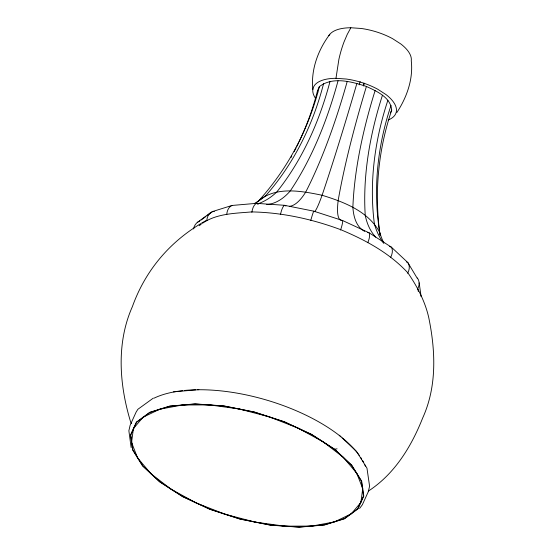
<?xml version="1.0" encoding="UTF-8"?>
<svg xmlns="http://www.w3.org/2000/svg" width="555" height="555" viewBox="0 0 555 555"><rect width="100%" height="100%" fill="white"/><g stroke="black" fill="none" stroke-linecap="round" stroke-linejoin="round"><path stroke-width="0.83" d="M315.504 98.325A43.255 19.168 16.4 0 1 335.969 78.304L338.89 59.378A88.016 43.991 89.8 0 1 343.996 42.02L347.236 34.417L350.85 27.75L361.201 28.471A43.255 19.168 16.4 0 1 392.635 38.697L400.877 44.011A43.255 19.168 16.4 0 1 411.269 60.766C413.371 79.087 406.836 97.326 396.894 112.471M359.175 84.866L360.146 81.599M363.303 85.581L364.024 83.132M363.518 86.004L364.24 83.555M299.131 141.678A339.521 303.668 7.7 0 0 317.515 90.68L319.375 86.608C332.833 76.285 351.759 81.689 366.418 86.455C376.63 91.2 390.692 97.264 391.705 110.098A339.521 303.668 7.7 0 0 380.078 235.327M390.463 112.818L391.705 110.098M329.823 34.285C318.105 49.901 310.717 69.715 312.847 89.431M359.578 508.47L362.353 504.759L368.34 491.605L369.581 486.145L366.959 468.142L356.921 451.985M197.205 222.534L210.366 212.843M201.153 219.995L205.919 216.485M207.279 215.479L212.725 211.469L232.052 205.454L256.493 203.338L284.354 205.288L313.741 211.157L342.657 220.55L369.131 232.823L391.351 247.148L407.814 262.543L417.499 278.714M199.169 225.725L201.174 224.248M202.506 223.263C216.693 213.46 235.133 213.356 251.727 211.913C282.231 212.475 312.208 219.093 340.742 229.687C365.516 240.051 389.672 253.087 408.05 273.067C417.291 286.678 425.088 301.372 428.731 317.522C435.585 350.857 437.076 386.426 422.632 418.102C411.297 446.706 394.55 474.102 368.236 491.175M256.105 202.901A102.592 90.25 40.3 0 0 258.769 200.723C276.286 186.078 301.601 191.038 322.094 195.256C343.857 201.951 368.284 211.212 379.703 232.378A102.592 87.01 -21.3 0 0 383.873 243.159M206.516 220.314C171.585 239.614 145.875 269.029 132.368 306.679C116.134 343.115 119.297 384.802 130.682 422.084L131.382 423.59M153.326 398.115L137.876 409.299L136.1 412.143L130.113 425.296L128.871 430.756L131.133 447.538M334.492 449.307L351.495 465.208L361.395 481.136L363.497 495.997L357.677 508.782L344.322 518.62L324.342 524.843L299.103 527.021L270.327 525.016L239.968 518.953L210.095 509.247L182.748 496.565L159.791 481.768L142.788 465.867L132.895 449.938L130.786 435.078L136.606 422.293L149.961 412.448L169.941 406.225L195.18 404.047L223.956 406.059L254.322 412.122L284.188 421.828L311.535 434.51L334.492 449.307L337.065 448.829M173.451 391.851L198.884 389.652M335.969 78.304L346.32 79.032A43.255 19.168 16.4 0 1 377.754 89.251L385.996 94.565A43.255 19.168 16.4 0 1 388.091 120.053M339.258 435.252L356.393 451.277M419.164 282.856L421.12 296.661M417.943 288.995L418.29 291.472M380.043 234.779L379.703 232.378A339.521 287.969 -21.3 0 1 391.032 105.36M317.515 90.68L317.744 92.262M154.089 398.143A120.595 53.433 16.4 0 1 182.796 390.637M184.461 390.463A120.595 53.433 16.4 0 1 195.749 389.783M197.538 389.756A120.595 53.433 16.4 0 1 340.95 436.75M342.379 437.909A120.595 53.433 16.4 0 1 359.21 455.322M360.729 457.521A120.595 53.433 16.4 0 1 361.673 458.978M362.547 460.442A120.595 53.433 16.4 0 1 363.74 462.613M364.788 464.764A120.595 53.433 16.4 0 1 365.398 466.179M193.619 228.972A12.765 11.225 40.3 0 1 199.793 220.994M206.814 220.717A12.765 10.274 64.3 0 1 212.725 211.469A102.592 82.591 64.3 0 0 214.362 211.635M254.35 203.539A102.592 82.591 64.3 0 0 265.949 195.429A339.521 273.337 64.3 0 0 323.634 83.465M226.718 214.521A12.765 8.623 79.5 0 1 232.059 205.447M251.859 212.343A12.765 6.382 89.8 0 1 256.493 203.338M258.665 203.942A102.592 51.296 89.8 0 1 257.215 203.56M266.684 204.566A102.592 51.296 89.8 0 0 290.279 190.906A339.521 169.761 89.8 0 0 338.044 80.787M280.532 214.348A12.765 3.705 -82.2 0 1 284.354 205.288A102.592 29.79 -82.2 0 0 285.964 205.96M289.342 206.328A102.592 29.79 -82.2 0 0 305.763 191.988A339.521 98.596 -82.2 0 0 347.222 81.432M310.779 220.391A12.765 0.777 -75.3 0 1 313.741 211.157A102.592 6.258 -75.3 0 0 322.094 195.256A339.521 20.701 -75.3 0 0 356.9 83.361M340.541 230.054A12.765 2.199 -68.6 0 0 342.657 220.55A102.592 17.704 -68.6 0 1 341.589 220.522M340.638 220.182A102.592 17.704 -68.6 0 1 338.168 200.473A339.521 58.601 -68.6 0 1 366.418 86.455M367.785 242.695A12.765 5.037 -61.4 0 0 369.131 232.823A102.592 40.459 -61.4 0 1 367.583 232.462M364.697 231.345A102.592 40.459 -61.4 0 1 352.876 207.299A339.521 133.908 -61.4 0 1 375.138 90.5M390.658 257.437A12.765 7.52 -52.5 0 0 391.351 247.148A102.592 60.46 -52.5 0 1 389.339 246.434M375.7 237.151A102.592 60.46 -52.5 0 1 365.232 215.257A339.521 200.091 -52.5 0 1 382.457 95.217M407.599 273.282A12.765 9.497 -40.2 0 0 407.814 262.543A102.592 76.333 -40.2 0 1 406.433 261.918M383.45 243.048A102.592 76.333 -40.2 0 1 374.375 223.811A339.521 252.636 -40.2 0 1 387.876 100.288M417.388 277.958A12.765 10.822 -21.3 0 1 417.457 289.148M330.003 81.481A339.521 229.368 79.5 0 1 276.702 192.079A102.592 69.306 79.5 0 1 257.256 204.046M298.763 142.448A339.521 303.668 7.7 0 1 296.89 146.277M296.12 147.803A339.521 303.668 7.7 0 1 294.164 151.598M291.736 156.121A339.521 303.668 7.7 0 1 290.91 157.62M319.375 86.608A339.521 298.68 40.3 0 1 258.769 200.723M328.817 35.707A43.255 19.168 16.4 0 1 350.843 27.75M133.415 428.592L131.556 442.453L137.571 457.882L151.05 473.838L171.079 489.226L196.297 502.996L224.976 514.221L255.168 522.123L284.805 526.168L311.882 526.085L334.547 521.873L351.26 513.826L360.868 502.483L362.734 488.622L356.719 473.193L343.233 457.237L323.204 441.849L297.986 428.071L269.307 416.854L239.122 408.952L209.478 404.9L182.401 404.99L159.736 409.202L143.03 417.249L133.415 428.592M136.336 422.182L130.494 435.002L132.61 449.897L142.524 465.867L159.576 481.809L182.588 496.642L210.005 509.358L239.947 519.085L270.382 525.162L299.235 527.174L324.536 524.988L344.565 518.752L357.954 508.893L363.789 496.073L361.673 481.171L351.759 465.208L334.714 449.266L311.695 434.433L284.285 421.717L254.336 411.99L223.901 405.913L195.048 403.894L169.747 406.08L149.725 412.316L136.336 422.182"/></g></svg>
